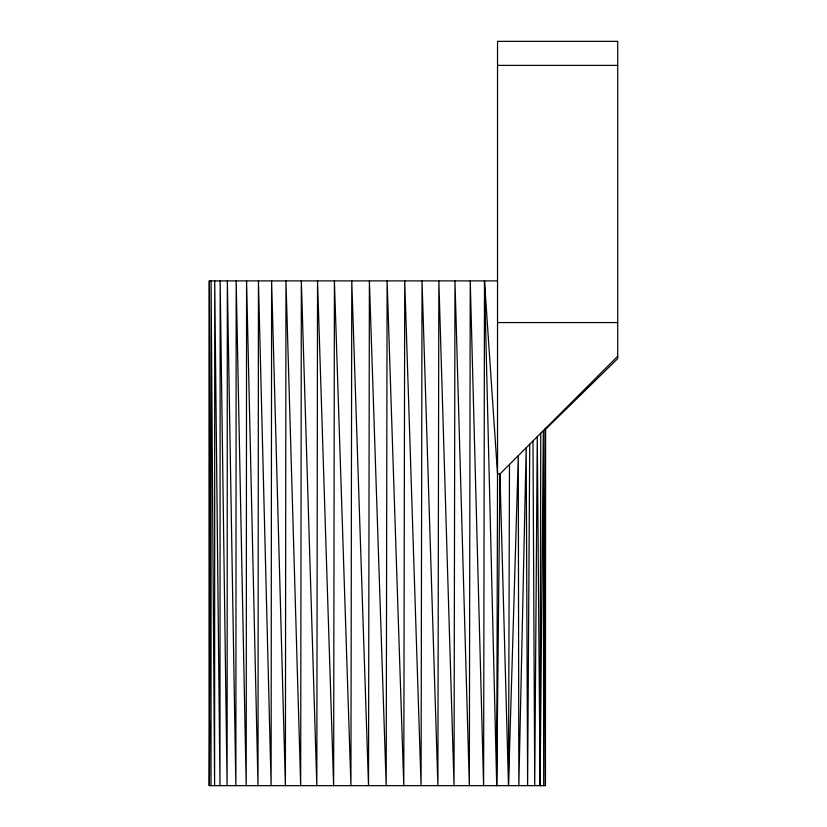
<?xml version="1.0" encoding="UTF-8"?>
<svg xmlns="http://www.w3.org/2000/svg" width="827" height="827" viewBox="0 0 827 827"><rect width="100%" height="100%" fill="white"/><g stroke="black" fill="none" stroke-linecap="round" stroke-linejoin="round"><path stroke-width="1.24" d="M497.534 280.901L209.303 280.901L209.283 785.65L545.427 785.65L545.603 428.324M484.488 280.901L496.717 785.65L497.534 473.995L484.488 280.901L483.609 785.65L470.243 280.901L469.333 785.65L454.974 280.901L454.033 785.65L438.848 280.901L437.886 785.65L422.028 280.901L421.077 785.65L404.723 280.901L403.783 785.65L387.108 280.901L386.199 785.65L369.39 280.901L368.511 785.65L351.764 280.901L350.927 785.65L334.408 280.901L333.632 785.65L317.537 280.901L316.824 785.65L301.338 280.901L300.677 785.65L285.966 280.901L285.387 785.65L271.618 280.901L271.111 785.65L258.438 280.901L258.003 785.65L246.58 280.901L246.219 785.65L236.171 280.901L235.871 785.65L227.332 280.901L227.105 785.65L220.158 280.901L219.982 785.65L214.72 280.901L214.606 785.65L211.092 280.901L211.03 785.65L209.303 280.901L209.396 785.65L209.644 721.103M617.717 356.22L499.942 473.995L508.502 785.65L509.484 464.454M532.991 440.946L534.728 785.65L537.271 436.666L540.103 785.65L540.744 433.183M529.735 444.202L527.616 785.65L526.179 447.758L518.839 785.65L518.281 455.646L508.502 785.65M540.103 785.65L543.329 430.598L543.69 785.65L544.962 428.965L545.427 785.65M496.717 785.65L499.942 473.995L497.534 473.995L497.534 41.35L617.717 41.35L617.717 358.618L545.024 429.823M497.534 65.385L617.717 65.385M497.534 322.571L617.717 322.571"/></g></svg>
